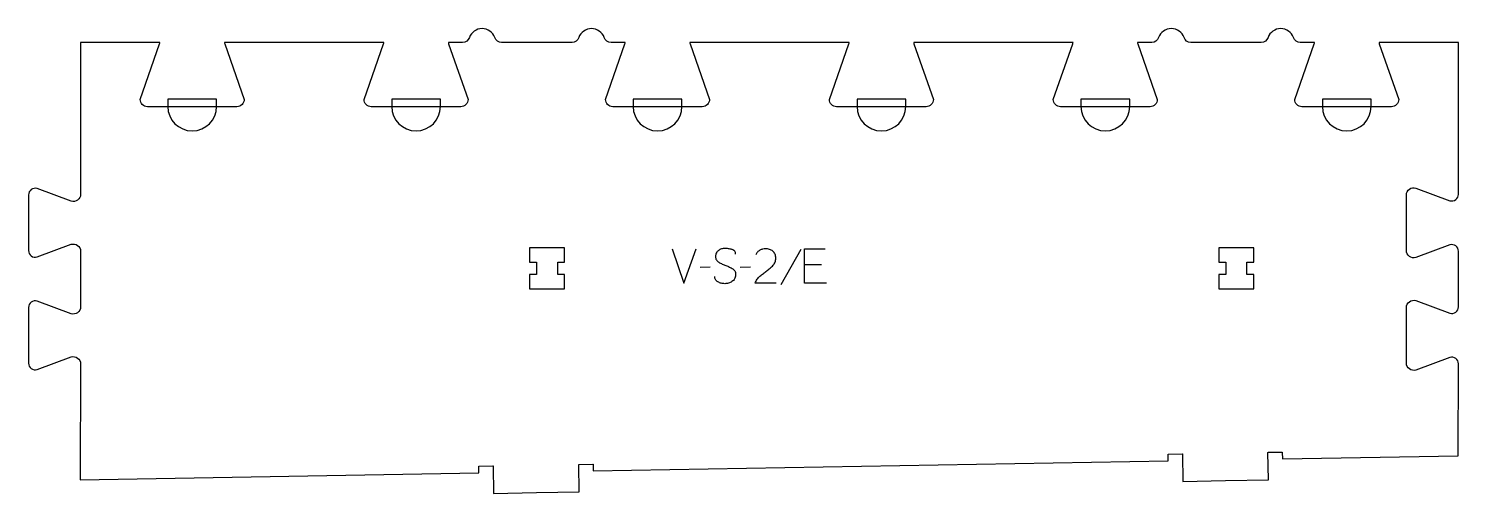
# Model space of a CAD drawing. Extents: x 0 to 1245, y 0 to 405.
import ezdxf

# ---------------------------------------------------------------- set-up
doc = ezdxf.new("R2010")
doc.units = 0
for name, color, linetype in [('1_ANYTOOL_1MMDEEP_LABELS_S', 2, 'CONTINUOUS'), ('3_ANYTOOL_CUTTHROUGH_INSID', 4, 'CONTINUOUS'), ('4_ANYTOOL_CUTTHROUGH_OUTSI', 5, 'CONTINUOUS'), ('5_ANYTOOL_HALF_MILL_9MM_IN', 3, 'CONTINUOUS')]:
    doc.layers.add(name, color=color, linetype=linetype)

msp = doc.modelspace()

# ---------------------------------------------------------------- linework, layer by layer
at = {"layer": '1_ANYTOOL_1MMDEEP_LABELS_S'}
for p, q in [((672.138299, 212.45256), (654.952585, 181.681131)), ((593.281156, 196.809703), (584.495442, 196.723988)), ((628.338299, 196.809703), (619.552585, 196.723988)), ((690.224013, 198.995417), (675.56687, 198.995417))]:
    msp.add_line(p, q, dxfattribs=at)
for points in [[(560.152585, 212.923988), (570.524013, 182.923988), (581.06687, 212.923988)], [(694.509727, 182.923988), (675.56687, 182.923988), (675.56687, 212.923988), (693.395442, 212.923988)]]:
    msp.add_lwpolyline(points, dxfattribs=at)
for points in [[(615.524013, 208.338274, 0.071867), (615.3309, 209.674881, 0.100684), (614.70437, 210.856131, 0.047558), (614.229817, 211.332582, 0.038563), (613.679817, 211.72131, 0.037928), (612.982629, 212.068778, 0.026634), (612.245442, 212.323988, 0.028461), (609.222108, 213.009971, 0.041577), (606.138299, 213.266845, 0.036938), (604.635939, 213.155706, 0.041531), (603.170442, 212.811488, 0.041583), (601.793065, 212.23428, 0.038125), (600.524013, 211.445417, 0.057611), (599.453861, 210.453513, 0.065808), (598.659727, 209.232917, 0.06469), (598.182231, 207.773362, 0.046778), (598.038299, 206.238274, 0.052235), (598.200655, 204.688432, 0.075448), (598.745442, 203.238274, 0.076671), (599.661534, 202.065221, 0.061023), (600.86687, 201.181131, 0.021951), (603.895724, 199.653785, 0.018213), (607.038299, 198.373988, -0.02405), (610.139783, 197.068526, -0.02981), (613.081156, 195.438274, -0.068439), (614.222458, 194.472343, -0.079282), (615.031156, 193.220417, -0.076308), (615.456156, 191.641735, -0.047772), (615.481156, 189.995417, -0.046243), (615.187921, 188.314457, -0.06359), (614.538299, 186.743631, -0.064671), (613.565475, 185.459442, -0.057073), (612.309727, 184.445417, -0.067522), (609.341419, 183.082506, -0.070793), (606.11687, 182.581131, -0.064027), (602.977855, 182.943646, -0.070447), (600.052585, 184.123988, -0.054374), (598.894167, 184.973621, -0.074742), (597.995442, 186.084703, -0.075199), (597.472435, 187.391081, -0.057737), (597.309727, 188.795417)], [(650.924013, 182.966845), (632.624013, 183.009703, -0.034491), (633.286791, 184.757035, -0.037732), (634.193656, 186.39006, -0.037744), (635.33295, 187.864696, -0.03482), (636.674013, 189.159703, -0.00859), (639.633238, 191.558285, -0.008791), (642.674013, 193.85256, 0.020588), (645.493302, 196.086002, 0.025206), (648.095442, 198.566845, 0.046908), (649.116037, 199.868087, 0.051091), (649.863299, 201.341845, 0.050722), (650.312032, 202.99002, 0.041139), (650.452585, 204.695417, 0.039396), (650.30994, 206.503003, 0.058519), (649.820442, 208.241845, 0.060358), (649.029884, 209.648961, 0.061397), (647.924013, 210.823988, 0.048006), (646.568056, 211.745948, 0.045901), (645.063299, 212.398988, 0.045216), (643.323238, 212.801548, 0.034258), (641.538299, 212.923988, 0.055622), (638.903728, 212.630001, 0.079896), (636.459727, 211.648988, 0.080617), (634.49034, 209.983288, 0.060287), (633.052585, 207.823988)]]:
    msp.add_lwpolyline(points, format="xyb", dxfattribs=at)
at = {"layer": '3_ANYTOOL_CUTTHROUGH_INSID'}
for points in [[(436.174087, 213.677911), (436.174087, 201.177911), (442.174087, 201.177911), (442.174087, 190.677911), (436.174087, 190.677911), (436.174087, 178.177911), (466.674087, 178.177911), (466.674087, 190.677911), (460.674087, 190.677911), (460.674087, 201.177911), (466.674087, 201.177911), (466.674087, 213.677911)], [(1036.174087, 213.677911), (1036.174087, 201.177911), (1042.174087, 201.177911), (1042.174087, 190.677911), (1036.174087, 190.677911), (1036.174087, 178.177911), (1066.674087, 178.177911), (1066.674087, 190.677911), (1060.674087, 190.677911), (1060.674087, 201.177911), (1066.674087, 201.177911), (1066.674087, 213.677911)]]:
    msp.add_lwpolyline(points, close=True, dxfattribs=at)
at = {"layer": '4_ANYTOOL_CUTTHROUGH_OUTSI'}
msp.add_lwpolyline([(1005.876303, 396.801033, 0.707107), (983.720291, 396.801033, -0.317837), (977.827734, 392.634367), (965.429394, 392.634367, 0.061335), (965.664519, 391.239497), (982.560052, 342.966954, -0.084368), (982.574087, 342.884367, -0.414214), (976.324087, 336.634367), (898.324087, 336.634367, -0.414214), (892.074087, 342.884367, -0.084368), (892.088123, 342.966954), (908.987236, 391.250562, 0.0608), (909.218566, 392.634367), (770.529608, 392.634367, 0.06141), (770.764519, 391.239497), (787.660052, 342.966954, -0.084368), (787.674087, 342.884367, -0.414214), (781.424087, 336.634367), (703.424087, 336.634367, -0.414214), (697.174087, 342.884367, -0.084368), (697.188123, 342.966954), (714.087236, 391.250562, 0.0608), (714.318566, 392.634367), (575.629608, 392.634367, 0.06141), (575.864519, 391.239497), (592.760052, 342.966954, -0.084368), (592.774087, 342.884367, -0.414214), (586.524087, 336.634367), (508.524087, 336.634367, -0.414214), (502.274087, 342.884367, -0.084368), (502.288123, 342.966954), (519.187236, 391.250562, 0.06085), (519.418423, 392.634367), (507.01886, 392.634367, -0.317837), (501.126303, 396.801033, 0.707107), (478.970291, 396.801033, -0.317837), (473.077734, 392.634367), (460.424087, 392.634367), (442.424087, 392.634367), (424.423692, 392.634367), (411.76886, 392.634367, -0.317837), (405.876303, 396.801033, 0.707107), (383.720291, 396.801033, -0.317837), (377.827734, 392.634367), (365.429394, 392.634367, 0.061335), (365.664519, 391.239497), (382.560052, 342.966954, -0.084368), (382.574087, 342.884367, -0.414214), (376.324087, 336.634367), (298.324087, 336.634367, -0.414214), (292.074087, 342.884367, -0.084368), (292.088123, 342.966954), (308.987236, 391.250562, 0.0608), (309.218566, 392.634367), (170.529608, 392.634367, 0.06141), (170.764519, 391.239497), (187.660052, 342.966954, -0.084368), (187.674087, 342.884367, -0.414214), (181.424087, 336.634367), (103.424087, 336.634367, -0.414214), (97.174087, 342.884367, -0.084368), (97.188123, 342.966954), (114.087236, 391.250562, 0.0608), (114.318566, 392.634367), (45.224087, 392.634367), (45.224087, 260.33898, -0.502397), (37.178163, 254.352565, -0.015604), (37.163368, 254.357512), (7.387383, 265.357043, 0.236338), (2.317649, 264.458022, 0.237079), (0, 259.844839), (0.000456, 211.338755, 0.237079), (2.318105, 206.725569, 0.237101), (7.40248, 205.831482), (37.163364, 216.82653, -0.015608), (37.178163, 216.831479, -0.502397), (45.224087, 210.845064), (45.224087, 162.339064, -0.502397), (37.178163, 156.35265, -0.015604), (37.163368, 156.357597), (7.387383, 167.357127, 0.236338), (2.317649, 166.458107, 0.237079), (0, 161.844924), (0.000456, 113.338839, 0.237079), (2.318105, 108.725654, 0.237101), (7.40248, 107.831566), (37.163364, 118.826615, -0.015608), (37.178163, 118.831563, -0.237079), (42.704903, 117.85948, -0.237079), (45.224087, 112.844797), (44.939384, 11.719195), (392.049042, 17.779), (391.948705, 23.52823, -0.414214), (392.194305, 23.782554), (404.192478, 23.991948, -0.414214), (404.446802, 23.746349), (404.861228, 0), (442.105554, 0.650089), (479.349881, 1.300204), (478.935453, 25.046675, -0.414214), (479.181053, 25.301), (491.179226, 25.510394, -0.414214), (491.43355, 25.264795), (491.533885, 19.515671), (992.049042, 28.253614), (991.948705, 34.002844, -0.414214), (992.194305, 34.257168), (1004.192478, 34.466563, -0.414214), (1004.446802, 34.220963), (1004.861228, 10.474614), (1042.105554, 11.124704), (1079.349881, 11.774819), (1078.935453, 35.52129, -0.414214), (1079.181053, 35.775614), (1091.179226, 35.985008, -0.414214), (1091.43355, 35.739409), (1091.533885, 29.990286), (1244.498304, 32.660723), (1244.724088, 112.845501, 0.237079), (1242.406438, 117.458333, 0.237104), (1237.321921, 118.352422), (1207.561035, 107.357372, -0.015611), (1207.546234, 107.352423, -0.237077), (1202.01964, 108.324507, -0.237079), (1199.500456, 113.338837), (1199.5, 161.844921, -0.237079), (1202.019184, 166.859253, -0.237079), (1207.545924, 167.831337, -0.015604), (1207.56072, 167.82639), (1237.336705, 156.82686, 0.236338), (1242.406438, 157.72588, 0.237079), (1244.724087, 162.339064), (1244.724087, 210.845064, 0.237079), (1242.406438, 215.458249, 0.237104), (1237.321921, 216.352337), (1207.561035, 205.357287, -0.015611), (1207.546234, 205.352339, -0.237077), (1202.01964, 206.324423, -0.237079), (1199.500456, 211.338752), (1199.5, 259.844837, -0.237079), (1202.019184, 264.859169, -0.237079), (1207.545924, 265.831252, -0.015604), (1207.56072, 265.826306), (1237.336705, 254.826775, 0.236338), (1242.406438, 255.725795, 0.237079), (1244.724087, 260.33898), (1244.724087, 392.634367), (1175.629608, 392.634367, 0.06141), (1175.864519, 391.239497), (1192.760052, 342.966954, -0.084368), (1192.774087, 342.884367, -0.414214), (1186.524087, 336.634367), (1108.524087, 336.634367, -0.414214), (1102.274087, 342.884367, -0.084368), (1102.288123, 342.966954), (1119.187236, 391.250562, 0.0608), (1119.418566, 392.634367), (1107.019255, 392.634367, -0.317837), (1101.126698, 396.801033, 0.707107), (1078.970686, 396.801033, -0.317837), (1073.078129, 392.634367), (1060.42389, 392.634367), (1042.424087, 392.634367), (1024.423692, 392.634367), (1011.76886, 392.634367, -0.317837)], format="xyb", close=True, dxfattribs=at)
at = {"layer": '5_ANYTOOL_HALF_MILL_9MM_IN'}
for points in [[(121.174087, 336.884367, 1), (163.674087, 336.884367), (163.674087, 343.134367), (121.174087, 343.134367)], [(316.074087, 336.884367, 1), (358.574087, 336.884367), (358.574087, 343.134367), (316.074087, 343.134367)], [(526.274087, 336.884367, 1), (568.774087, 336.884367), (568.774087, 343.134367), (526.274087, 343.134367)], [(721.174087, 336.884367, 1), (763.674087, 336.884367), (763.674087, 343.134367), (721.174087, 343.134367)], [(916.074087, 336.884367, 1), (958.574087, 336.884367), (958.574087, 343.134367), (916.074087, 343.134367)], [(1126.274087, 336.884367, 1), (1168.774087, 336.884367), (1168.774087, 343.134367), (1126.274087, 343.134367)]]:
    msp.add_lwpolyline(points, format="xyb", close=True, dxfattribs=at)

doc.saveas('drawing.dxf')
